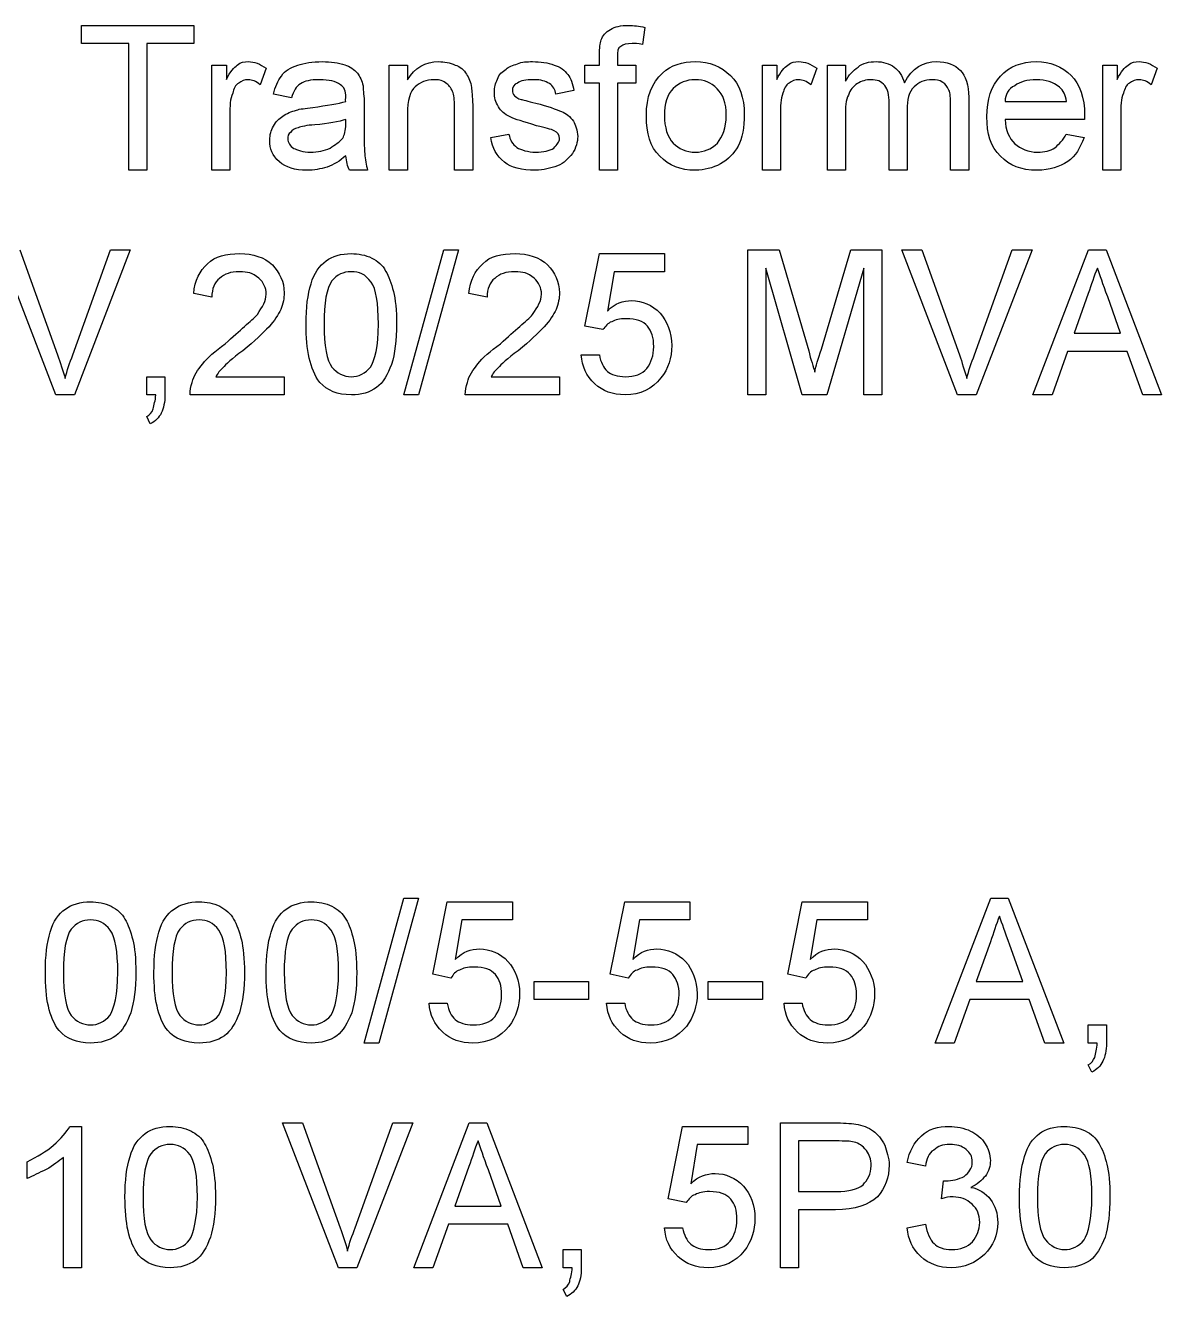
# Model space of a CAD drawing. Header units: millimetres. Extents: x 12 to 286, y 8 to 173.
# Drawn here: x 205.76 to 216.83, y 78.88 to 91.26 of the extents above; entities that cross this region are included whole.
import ezdxf

# ---------------------------------------------------------------- set-up
doc = ezdxf.new("R2010")
doc.units = ezdxf.units.MM
doc.layers.get('0').update_dxf_attribs({"linetype": 'CONTINUOUS'})

msp = doc.modelspace()

# ---------------------------------------------------------------- linework, layer by layer
at = {"color": 0}
for p, q in [((206.305, 91.0869), (206.305, 91.2633)), ((206.305, 91.2633), (207.397, 91.2633)), ((207.397, 91.2633), (207.397, 91.0869)), ((211.793, 91.2442), (211.769, 91.0788)), ((206.764, 91.0869), (206.305, 91.0869)), ((206.764, 89.8521), (206.764, 91.0869)), ((207.397, 91.0869), (206.94, 91.0869)), ((206.94, 91.0869), (206.94, 89.8521)), ((211.35, 90.8763), (211.35, 90.9782)), ((211.526, 90.9546), (211.526, 90.8763)), ((207.574, 89.8521), (207.574, 90.8763)), ((207.574, 90.8763), (207.716, 90.8763)), ((207.716, 90.8763), (207.716, 90.7355)), ((208.103, 90.8459), (208.046, 90.6847)), ((209.303, 89.8521), (209.303, 90.8763)), ((209.303, 90.8763), (209.48, 90.8763)), ((209.48, 90.8763), (209.48, 90.7327)), ((211.208, 90.6999), (211.208, 90.8763)), ((211.208, 90.8763), (211.35, 90.8763)), ((211.526, 90.8763), (211.703, 90.8763)), ((211.703, 90.8763), (211.703, 90.6999)), ((212.937, 89.8521), (212.937, 90.8763)), ((212.937, 90.8763), (213.078, 90.8763)), ((213.078, 90.8763), (213.078, 90.7355)), ((213.467, 90.8459), (213.409, 90.6847)), ((213.571, 89.8521), (213.571, 90.8763)), ((213.571, 90.8763), (213.747, 90.8763)), ((213.747, 90.8763), (213.747, 90.7189)), ((216.253, 89.8521), (216.253, 90.8763)), ((216.253, 90.8763), (216.393, 90.8763)), ((216.393, 90.8763), (216.393, 90.7355)), ((216.782, 90.8459), (216.726, 90.6847)), ((211.35, 90.6999), (211.208, 90.6999)), ((211.35, 89.8521), (211.35, 90.6999)), ((211.703, 90.6999), (211.526, 90.6999)), ((211.526, 90.6999), (211.526, 89.8521)), ((208.351, 90.5577), (208.175, 90.5937)), ((209.057, 90.5245), (209.057, 90.3139)), ((211.102, 90.6279), (210.925, 90.5937)), ((214.948, 90.5633), (214.948, 89.8521)), ((215.301, 90.5235), (215.9, 90.5235)), ((207.75, 90.3979), (207.75, 89.8521)), ((209.48, 90.4021), (209.48, 89.8521)), ((209.939, 89.8521), (209.939, 90.4656)), ((210.115, 90.4889), (210.115, 89.8521)), ((213.114, 90.3979), (213.114, 89.8521)), ((214.172, 89.8521), (214.172, 90.5069)), ((214.348, 90.4378), (214.348, 89.8521)), ((214.771, 89.8521), (214.771, 90.4861)), ((216.429, 90.3979), (216.429, 89.8521)), ((208.879, 90.2988), (208.88, 90.3471)), ((211.807, 90.3813), (211.807, 90.3813)), ((213.747, 90.3746), (213.747, 89.8521)), ((216.075, 90.3471), (215.301, 90.3471)), ((210.292, 90.1707), (210.468, 90.2049)), ((215.897, 90.2049), (216.071, 90.1707)), ((215.897, 90.2049), (215.897, 90.2049)), ((208.88, 89.9943), (208.88, 89.9943)), ((206.94, 89.8521), (206.764, 89.8521)), ((207.75, 89.8521), (207.574, 89.8521)), ((209.091, 89.8521), (208.915, 89.8521)), ((209.48, 89.8521), (209.303, 89.8521)), ((210.115, 89.8521), (209.939, 89.8521)), ((211.526, 89.8521), (211.35, 89.8521)), ((213.114, 89.8521), (212.937, 89.8521)), ((213.747, 89.8521), (213.571, 89.8521)), ((214.348, 89.8521), (214.172, 89.8521)), ((214.948, 89.8521), (214.771, 89.8521)), ((216.429, 89.8521), (216.253, 89.8521)), ((206.055, 87.6653), (205.512, 89.0764)), ((205.705, 89.0764), (206.072, 88.054)), ((206.219, 88.054), (206.587, 89.0764)), ((206.78, 89.0764), (206.237, 87.6653)), ((206.587, 89.0764), (206.78, 89.0764)), ((209.444, 87.6653), (209.833, 89.0764)), ((209.977, 89.0764), (209.588, 87.6653)), ((209.833, 89.0764), (209.977, 89.0764)), ((211.208, 88.3348), (211.35, 89.0404)), ((211.35, 89.0404), (211.983, 89.0404)), ((211.983, 89.0404), (211.983, 88.864)), ((212.795, 87.6653), (212.795, 89.0764)), ((212.795, 89.0764), (213.101, 89.0764)), ((213.101, 89.0764), (213.389, 88.0939)), ((213.512, 88.1105), (213.8, 89.0764)), ((213.8, 89.0764), (214.1, 89.0764)), ((214.1, 89.0764), (214.1, 87.6653)), ((214.839, 87.6653), (214.296, 89.0764)), ((214.296, 89.0764), (214.489, 89.0764)), ((214.489, 89.0764), (214.857, 88.054)), ((215.003, 88.054), (215.371, 89.0764)), ((215.564, 89.0764), (215.021, 87.6653)), ((215.371, 89.0764), (215.564, 89.0764)), ((215.573, 87.6653), (216.115, 89.0764)), ((216.115, 89.0764), (216.285, 89.0764)), ((216.285, 89.0764), (216.826, 87.6653)), ((213.326, 87.6653), (212.972, 88.9)), ((212.972, 88.9), (212.972, 87.6653)), ((213.924, 88.9), (213.566, 87.6653)), ((213.924, 87.6653), (213.924, 88.9)), ((211.493, 88.864), (211.427, 88.4813)), ((211.983, 88.864), (211.493, 88.864)), ((207.574, 88.6174), (207.397, 88.6534)), ((210.256, 88.6174), (210.079, 88.6534)), ((216.111, 88.6506), (215.973, 88.2646)), ((216.426, 88.2646), (216.301, 88.6188)), ((208.492, 88.3528), (208.492, 88.3528)), ((211.384, 88.3006), (211.208, 88.3348)), ((215.973, 88.2646), (216.426, 88.2646)), ((211.173, 88.054), (211.35, 88.054)), ((215.911, 88.0883), (215.76, 87.6653)), ((216.49, 88.0883), (215.911, 88.0883)), ((216.642, 87.6653), (216.49, 88.0883)), ((206.94, 87.6653), (206.94, 87.8417)), ((206.94, 87.8417), (207.117, 87.8417)), ((207.117, 87.8417), (207.117, 87.6653)), ((207.613, 87.8417), (208.279, 87.8417)), ((208.279, 87.8417), (208.279, 87.6653)), ((210.294, 87.8417), (210.961, 87.8417)), ((210.961, 87.8417), (210.961, 87.6653)), ((206.237, 87.6653), (206.055, 87.6653)), ((207.027, 87.6653), (206.94, 87.6653)), ((208.279, 87.6653), (207.363, 87.6653)), ((209.588, 87.6653), (209.444, 87.6653)), ((210.961, 87.6653), (210.043, 87.6653)), ((212.972, 87.6653), (212.795, 87.6653)), ((213.566, 87.6653), (213.326, 87.6653)), ((214.1, 87.6653), (213.924, 87.6653)), ((215.021, 87.6653), (214.839, 87.6653)), ((215.76, 87.6653), (215.573, 87.6653)), ((216.826, 87.6653), (216.642, 87.6653)), ((206.974, 87.3827), (206.94, 87.4529)), ((209.057, 81.3513), (209.444, 82.7624)), ((209.588, 82.7624), (209.2, 81.3513)), ((209.444, 82.7624), (209.588, 82.7624)), ((209.726, 82.0208), (209.867, 82.7264)), ((209.867, 82.7264), (210.502, 82.7264)), ((210.502, 82.7264), (210.502, 82.55)), ((211.454, 82.0208), (211.596, 82.7264)), ((211.596, 82.7264), (212.232, 82.7264)), ((212.232, 82.7264), (212.232, 82.55)), ((213.184, 82.0208), (213.324, 82.7264)), ((213.324, 82.7264), (213.96, 82.7264)), ((213.96, 82.7264), (213.96, 82.55)), ((214.621, 81.3513), (215.163, 82.7624)), ((215.163, 82.7624), (215.332, 82.7624)), ((215.332, 82.7624), (215.874, 81.3513)), ((210.01, 82.55), (209.945, 82.1655)), ((210.502, 82.55), (210.01, 82.55)), ((211.74, 82.55), (211.674, 82.1655)), ((212.232, 82.55), (211.74, 82.55)), ((213.468, 82.55), (213.403, 82.1655)), ((213.96, 82.55), (213.468, 82.55)), ((215.158, 82.3366), (215.021, 81.9506)), ((215.474, 81.9506), (215.349, 82.3034)), ((205.952, 82.0374), (205.952, 82.0374)), ((207.01, 82.0374), (207.01, 82.0374)), ((208.103, 82.0374), (208.103, 82.0374)), ((209.903, 81.9848), (209.726, 82.0208)), ((211.631, 81.9848), (211.454, 82.0208)), ((213.36, 81.9848), (213.184, 82.0208)), ((210.715, 81.7742), (210.715, 81.9506)), ((210.715, 81.9506), (211.244, 81.9506)), ((211.244, 81.9506), (211.244, 81.7742)), ((212.408, 81.7742), (212.408, 81.9506)), ((212.408, 81.9506), (212.937, 81.9506)), ((212.937, 81.9506), (212.937, 81.7742)), ((215.021, 81.9506), (215.474, 81.9506)), ((209.69, 81.7383), (209.867, 81.7383)), ((211.244, 81.7742), (210.715, 81.7742)), ((211.42, 81.7383), (211.596, 81.7383)), ((212.937, 81.7742), (212.408, 81.7742)), ((213.148, 81.7383), (213.324, 81.7383)), ((214.957, 81.7742), (214.806, 81.3513)), ((215.536, 81.7742), (214.957, 81.7742)), ((215.688, 81.3513), (215.536, 81.7742)), ((216.112, 81.3513), (216.112, 81.5277)), ((216.112, 81.5277), (216.289, 81.5277)), ((216.289, 81.5277), (216.289, 81.3513)), ((209.2, 81.3513), (209.057, 81.3513)), ((214.806, 81.3513), (214.621, 81.3513)), ((215.874, 81.3513), (215.688, 81.3513)), ((216.199, 81.3513), (216.112, 81.3513)), ((216.147, 81.0687), (216.112, 81.1389)), ((206.19, 80.5395), (206.305, 80.5395)), ((206.305, 80.5395), (206.305, 79.1626)), ((208.807, 79.1626), (208.263, 80.5737)), ((208.263, 80.5737), (208.456, 80.5737)), ((208.456, 80.5737), (208.824, 79.5528)), ((208.971, 79.5528), (209.338, 80.5737)), ((209.531, 80.5737), (208.988, 79.1626)), ((209.338, 80.5737), (209.531, 80.5737)), ((209.542, 79.1626), (210.082, 80.5737)), ((210.082, 80.5737), (210.253, 80.5737)), ((210.253, 80.5737), (210.793, 79.1626)), ((212.019, 79.834), (212.16, 80.5395)), ((212.16, 80.5395), (212.795, 80.5395)), ((212.795, 80.5395), (212.795, 80.3631)), ((213.114, 79.1626), (213.114, 80.5737)), ((213.114, 80.5737), (213.636, 80.5737)), ((212.303, 80.3631), (212.239, 79.9786)), ((212.795, 80.3631), (212.303, 80.3631)), ((213.654, 80.3973), (213.29, 80.3973)), ((213.29, 80.3973), (213.29, 79.9042)), ((206.128, 79.1626), (206.128, 80.2351)), ((205.776, 80.0322), (205.776, 80.1949)), ((210.078, 80.1494), (209.94, 79.7638)), ((210.393, 79.7638), (210.268, 80.1165)), ((214.525, 80.1508), (214.348, 80.1867)), ((214.682, 79.834), (214.7, 80.0104)), ((213.29, 79.9042), (213.658, 79.9042)), ((206.728, 79.8505), (206.728, 79.8505)), ((209.94, 79.7638), (210.393, 79.7638)), ((212.196, 79.798), (212.019, 79.834)), ((215.441, 79.8505), (215.441, 79.8505)), ((213.648, 79.7278), (213.29, 79.7278)), ((213.29, 79.7278), (213.29, 79.1626)), ((209.878, 79.5874), (209.726, 79.1626)), ((210.457, 79.5874), (209.878, 79.5874)), ((210.608, 79.1626), (210.457, 79.5874)), ((211.983, 79.5514), (212.16, 79.5514)), ((214.348, 79.5514), (214.525, 79.5874)), ((210.997, 79.1626), (210.997, 79.339)), ((210.997, 79.339), (211.173, 79.339)), ((211.173, 79.339), (211.173, 79.1626)), ((206.305, 79.1626), (206.128, 79.1626)), ((208.988, 79.1626), (208.807, 79.1626)), ((209.726, 79.1626), (209.542, 79.1626)), ((210.793, 79.1626), (210.608, 79.1626)), ((211.084, 79.1626), (210.997, 79.1626)), ((213.29, 79.1626), (213.114, 79.1626)), ((211.031, 78.8818), (210.997, 78.952))]:
    msp.add_line(p, q, dxfattribs=at)
for points in [[(211.457, 91.2248), (211.5, 91.2509), (211.559, 91.2633), (211.634, 91.2633)], [(211.634, 91.2633), (211.682, 91.2633), (211.735, 91.258), (211.793, 91.2442)], [(211.368, 91.1214), (211.379, 91.1641), (211.414, 91.1973), (211.457, 91.2248)], [(211.35, 90.9782), (211.35, 91.0428), (211.355, 91.0897), (211.368, 91.1214)], [(211.558, 91.0594), (211.526, 91.0498), (211.526, 91.0057), (211.526, 90.9546)], [(211.668, 91.0869), (211.616, 91.0869), (211.578, 91.0773), (211.558, 91.0594)], [(211.769, 91.0788), (211.722, 91.0869), (211.698, 91.0869), (211.668, 91.0869)], [(207.822, 90.8763), (207.855, 90.9105), (207.891, 90.9105), (207.931, 90.9105)], [(207.931, 90.9105), (207.986, 90.9105), (208.045, 90.8886), (208.103, 90.8459)], [(208.411, 90.8748), (208.471, 90.8981), (208.558, 90.9105), (208.649, 90.9105)], [(208.649, 90.9105), (208.733, 90.9105), (208.811, 90.901), (208.868, 90.8787)], [(209.48, 90.7327), (209.55, 90.8512), (209.652, 90.9105), (209.786, 90.9105)], [(209.786, 90.9105), (209.835, 90.9105), (209.897, 90.8995), (209.945, 90.8773)], [(210.441, 90.8375), (210.465, 90.8597), (210.505, 90.8748), (210.552, 90.89)], [(210.552, 90.89), (210.593, 90.9105), (210.647, 90.9105), (210.699, 90.9105)], [(210.699, 90.9105), (210.772, 90.9105), (210.85, 90.8995), (210.909, 90.8763)], [(211.964, 90.799), (212.047, 90.8763), (212.159, 90.9105), (212.285, 90.9105)], [(212.285, 90.9105), (212.418, 90.9105), (212.539, 90.865), (212.627, 90.7743)], [(213.185, 90.8763), (213.217, 90.9105), (213.253, 90.9105), (213.293, 90.9105)], [(213.293, 90.9105), (213.349, 90.9105), (213.407, 90.8886), (213.467, 90.8459)], [(213.87, 90.8583), (213.916, 90.8981), (213.979, 90.9105), (214.044, 90.9105)], [(214.044, 90.9105), (214.111, 90.9105), (214.176, 90.8925), (214.221, 90.8569)], [(214.321, 90.7052), (214.398, 90.8512), (214.505, 90.9105), (214.634, 90.9105)], [(214.634, 90.9105), (214.733, 90.9105), (214.813, 90.8816), (214.866, 90.8251)], [(215.258, 90.7701), (215.338, 90.8636), (215.463, 90.9105), (215.607, 90.9105)], [(215.607, 90.9105), (215.736, 90.9105), (215.857, 90.865), (215.946, 90.7743)], [(216.501, 90.8763), (216.534, 90.9105), (216.57, 90.9105), (216.608, 90.9105)], [(216.608, 90.9105), (216.665, 90.9105), (216.724, 90.8886), (216.782, 90.8459)], [(207.716, 90.7355), (207.754, 90.8184), (207.79, 90.854), (207.822, 90.8763)], [(208.175, 90.5937), (208.19, 90.6667), (208.216, 90.726), (208.252, 90.7701)], [(208.252, 90.7701), (208.286, 90.8279), (208.341, 90.8498), (208.411, 90.8748)], [(208.868, 90.8787), (208.916, 90.8678), (208.966, 90.8308), (208.992, 90.799)], [(208.992, 90.799), (209.015, 90.7687), (209.037, 90.7246), (209.047, 90.6748)], [(209.945, 90.8773), (209.992, 90.8664), (210.031, 90.8251), (210.054, 90.7891)], [(210.054, 90.7891), (210.075, 90.7577), (210.096, 90.7094), (210.105, 90.6597)], [(210.358, 90.7397), (210.367, 90.7891), (210.406, 90.8128), (210.441, 90.8375)], [(210.909, 90.8763), (210.964, 90.865), (211.013, 90.8223), (211.042, 90.7838)], [(211.042, 90.7838), (211.069, 90.7521), (211.092, 90.6942), (211.102, 90.6279)], [(211.807, 90.3813), (211.807, 90.5686), (211.86, 90.708), (211.964, 90.799)], [(212.627, 90.7743), (212.713, 90.6928), (212.761, 90.5563), (212.761, 90.3965)], [(213.078, 90.7355), (213.116, 90.8184), (213.152, 90.854), (213.185, 90.8763)], [(213.747, 90.7189), (213.778, 90.781), (213.819, 90.8223), (213.87, 90.8583)], [(214.221, 90.8569), (214.263, 90.8279), (214.302, 90.7701), (214.321, 90.7052)], [(214.866, 90.8251), (214.912, 90.7743), (214.948, 90.6819), (214.948, 90.5633)], [(215.124, 90.3732), (215.124, 90.5454), (215.168, 90.6748), (215.258, 90.7701)], [(215.946, 90.7743), (216.029, 90.6942), (216.076, 90.5563), (216.076, 90.3912)], [(216.393, 90.7355), (216.432, 90.8184), (216.468, 90.854), (216.501, 90.8763)], [(207.836, 90.6999), (207.803, 90.6886), (207.788, 90.6445), (207.777, 90.6032)], [(207.929, 90.7341), (207.894, 90.7341), (207.863, 90.7232), (207.836, 90.6999)], [(208.046, 90.6847), (208.002, 90.7217), (207.968, 90.7341), (207.929, 90.7341)], [(208.439, 90.6956), (208.394, 90.6709), (208.369, 90.624), (208.351, 90.5577)], [(208.625, 90.7341), (208.532, 90.7341), (208.479, 90.7217), (208.439, 90.6956)], [(208.829, 90.6861), (208.777, 90.7217), (208.716, 90.7341), (208.625, 90.7341)], [(208.88, 90.5605), (208.88, 90.6307), (208.862, 90.6611), (208.829, 90.6861)], [(209.047, 90.6748), (209.044, 90.653), (209.057, 90.5951), (209.057, 90.5245)], [(209.556, 90.6653), (209.503, 90.6307), (209.48, 90.5316), (209.48, 90.4021)], [(209.736, 90.7341), (209.663, 90.7341), (209.606, 90.7108), (209.556, 90.6653)], [(209.851, 90.7038), (209.812, 90.7341), (209.78, 90.7341), (209.736, 90.7341)], [(209.919, 90.6212), (209.901, 90.6582), (209.883, 90.6833), (209.851, 90.7038)], [(210.105, 90.6597), (210.102, 90.6279), (210.115, 90.5701), (210.115, 90.4889)], [(210.326, 90.6103), (210.326, 90.6625), (210.337, 90.6999), (210.358, 90.7397)], [(210.552, 90.7023), (210.514, 90.6914), (210.502, 90.6568), (210.502, 90.6279)], [(210.713, 90.7341), (210.626, 90.7341), (210.584, 90.7246), (210.552, 90.7023)], [(210.862, 90.697), (210.825, 90.7217), (210.778, 90.7341), (210.713, 90.7341)], [(210.925, 90.5937), (210.918, 90.6378), (210.898, 90.672), (210.862, 90.697)], [(212.069, 90.6473), (212.007, 90.5937), (211.983, 90.4998), (211.983, 90.3827)], [(212.285, 90.7341), (212.192, 90.7341), (212.127, 90.7052), (212.069, 90.6473)], [(212.497, 90.6459), (212.434, 90.7108), (212.369, 90.7341), (212.285, 90.7341)], [(212.585, 90.387), (212.585, 90.5108), (212.556, 90.5866), (212.497, 90.6459)], [(213.198, 90.6999), (213.165, 90.6886), (213.149, 90.6445), (213.138, 90.6032)], [(213.291, 90.7341), (213.256, 90.7341), (213.225, 90.7232), (213.198, 90.6999)], [(213.409, 90.6847), (213.365, 90.7217), (213.33, 90.7341), (213.291, 90.7341)], [(213.863, 90.697), (213.819, 90.672), (213.793, 90.6336), (213.775, 90.5852)], [(213.996, 90.7341), (213.947, 90.7341), (213.903, 90.7217), (213.863, 90.697)], [(214.13, 90.6776), (214.093, 90.7217), (214.057, 90.7341), (213.996, 90.7341)], [(214.172, 90.5069), (214.172, 90.588), (214.158, 90.6406), (214.13, 90.6776)], [(214.417, 90.6639), (214.359, 90.617), (214.348, 90.5411), (214.348, 90.4378)], [(214.594, 90.7341), (214.511, 90.7341), (214.464, 90.7108), (214.417, 90.6639)], [(214.694, 90.7066), (214.656, 90.7341), (214.632, 90.7341), (214.594, 90.7341)], [(214.755, 90.6336), (214.737, 90.6734), (214.723, 90.6886), (214.694, 90.7066)], [(214.771, 90.4861), (214.771, 90.5549), (214.766, 90.6046), (214.755, 90.6336)], [(215.396, 90.6762), (215.33, 90.6459), (215.306, 90.5866), (215.301, 90.5235)], [(215.607, 90.7341), (215.514, 90.7341), (215.452, 90.715), (215.396, 90.6762)], [(215.831, 90.6625), (215.772, 90.7108), (215.698, 90.7341), (215.607, 90.7341)], [(215.9, 90.5235), (215.892, 90.5852), (215.868, 90.6307), (215.831, 90.6625)], [(216.513, 90.6999), (216.481, 90.6886), (216.466, 90.6445), (216.455, 90.6032)], [(216.608, 90.7341), (216.572, 90.7341), (216.541, 90.7232), (216.513, 90.6999)], [(216.726, 90.6847), (216.681, 90.7217), (216.647, 90.7341), (216.608, 90.7341)], [(207.777, 90.6032), (207.75, 90.5496), (207.75, 90.4709), (207.75, 90.3979)], [(208.558, 90.4628), (208.693, 90.4875), (208.81, 90.4998), (208.879, 90.5235)], [(208.879, 90.5235), (208.868, 90.5425), (208.88, 90.5549), (208.88, 90.5605)], [(209.939, 90.4656), (209.939, 90.5425), (209.932, 90.5866), (209.919, 90.6212)], [(210.366, 90.4709), (210.338, 90.5192), (210.326, 90.5591), (210.326, 90.6103)], [(210.502, 90.6279), (210.502, 90.6103), (210.509, 90.5937), (210.523, 90.5785)], [(210.523, 90.5785), (210.53, 90.5686), (210.557, 90.551), (210.586, 90.5411)], [(210.586, 90.5411), (210.599, 90.5411), (210.651, 90.5245), (210.731, 90.5055)], [(213.138, 90.6032), (213.114, 90.5496), (213.114, 90.4709), (213.114, 90.3979)], [(213.775, 90.5852), (213.747, 90.5397), (213.747, 90.4667), (213.747, 90.3746)], [(216.455, 90.6032), (216.429, 90.5496), (216.429, 90.4709), (216.429, 90.3979)], [(208.267, 90.3799), (208.299, 90.4064), (208.35, 90.424), (208.398, 90.4378)], [(208.398, 90.4378), (208.428, 90.4515), (208.486, 90.4543), (208.558, 90.4628)], [(210.48, 90.3718), (210.425, 90.3993), (210.392, 90.4282), (210.366, 90.4709)], [(210.731, 90.5055), (210.843, 90.478), (210.931, 90.4448), (210.981, 90.424)], [(210.981, 90.424), (211.023, 90.4117), (211.067, 90.3718), (211.096, 90.3319)], [(212.499, 90.1167), (212.549, 90.1816), (212.585, 90.2656), (212.585, 90.387)], [(212.761, 90.3965), (212.761, 90.2727), (212.74, 90.1622), (212.702, 90.0878)], [(216.076, 90.3912), (216.076, 90.3898), (216.076, 90.3661), (216.075, 90.3471)], [(208.139, 90.1442), (208.139, 90.2021), (208.15, 90.2395), (208.175, 90.2808)], [(208.175, 90.2808), (208.198, 90.3319), (208.229, 90.3552), (208.267, 90.3799)], [(208.414, 90.267), (208.373, 90.26), (208.358, 90.2423), (208.341, 90.2215)], [(208.577, 90.2945), (208.496, 90.2917), (208.446, 90.2765), (208.414, 90.267)], [(208.88, 90.3471), (208.813, 90.3263), (208.711, 90.3083), (208.577, 90.2945)], [(208.849, 90.1651), (208.867, 90.1968), (208.879, 90.2395), (208.879, 90.2988)], [(209.057, 90.3139), (209.057, 90.1788), (209.058, 90.0673), (209.064, 90.012)], [(210.736, 90.2864), (210.608, 90.3277), (210.53, 90.3482), (210.48, 90.3718)], [(210.909, 90.2381), (210.879, 90.2518), (210.826, 90.267), (210.736, 90.2864)], [(211.096, 90.3319), (211.114, 90.2959), (211.138, 90.2409), (211.138, 90.1816)], [(211.939, 89.9887), (211.843, 90.0811), (211.807, 90.2106), (211.807, 90.3813)], [(211.983, 90.3827), (211.983, 90.2751), (212.012, 90.176), (212.069, 90.1167)], [(215.257, 89.9901), (215.158, 90.0825), (215.124, 90.2077), (215.124, 90.3732)], [(215.301, 90.3471), (215.307, 90.2437), (215.339, 90.1651), (215.398, 90.11)], [(208.233, 89.9351), (208.162, 89.9968), (208.139, 90.0589), (208.139, 90.1442)], [(208.341, 90.2215), (208.315, 90.2092), (208.315, 90.1816), (208.315, 90.1569)], [(208.315, 90.1569), (208.315, 90.1252), (208.335, 90.0892), (208.372, 90.0659)], [(208.726, 90.0673), (208.774, 90.1044), (208.823, 90.1266), (208.849, 90.1651)], [(210.424, 89.9322), (210.345, 89.9943), (210.309, 90.0659), (210.292, 90.1707)], [(210.468, 90.2049), (210.477, 90.1485), (210.504, 90.1044), (210.546, 90.074)], [(210.905, 90.0688), (210.938, 90.1058), (210.961, 90.1266), (210.961, 90.1622)], [(210.961, 90.1622), (210.961, 90.1968), (210.943, 90.2201), (210.909, 90.2381)], [(211.138, 90.1816), (211.138, 90.1305), (211.121, 90.0673), (211.086, 90.0148)], [(215.787, 90.0712), (215.824, 90.1086), (215.871, 90.1442), (215.897, 90.2049)], [(216.071, 90.1707), (216.032, 90.0688), (215.99, 89.9915), (215.912, 89.9365)], [(208.372, 90.0659), (208.402, 90.0522), (208.464, 90.0285), (208.536, 90.0285)], [(208.536, 90.0285), (208.605, 90.0285), (208.671, 90.0409), (208.726, 90.0673)], [(210.546, 90.074), (210.586, 90.0522), (210.651, 90.0285), (210.73, 90.0285)], [(210.73, 90.0285), (210.803, 90.0285), (210.866, 90.0423), (210.905, 90.0688)], [(211.086, 90.0148), (211.046, 89.9679), (211.005, 89.9223), (210.942, 89.8948)], [(212.069, 90.1167), (212.121, 90.0645), (212.199, 90.0285), (212.285, 90.0285)], [(212.285, 90.0285), (212.364, 90.0285), (212.441, 90.0575), (212.499, 90.1167)], [(212.702, 90.0878), (212.658, 90.0176), (212.605, 89.9555), (212.529, 89.9142)], [(215.398, 90.11), (215.448, 90.0645), (215.531, 90.0285), (215.619, 90.0285)], [(215.619, 90.0285), (215.685, 90.0285), (215.742, 90.0423), (215.787, 90.0712)], [(208.501, 89.8521), (208.382, 89.8521), (208.294, 89.8797), (208.233, 89.9351)], [(208.88, 89.9943), (208.821, 89.9418), (208.76, 89.9061), (208.698, 89.8839)], [(208.915, 89.8521), (208.897, 89.8924), (208.884, 89.9389), (208.88, 89.9943)], [(209.064, 90.012), (209.066, 89.9626), (209.077, 89.9033), (209.091, 89.8521)], [(210.727, 89.8521), (210.59, 89.8521), (210.493, 89.8783), (210.424, 89.9322)], [(210.942, 89.8948), (210.873, 89.8758), (210.807, 89.8521), (210.727, 89.8521)], [(212.285, 89.8521), (212.137, 89.8521), (212.028, 89.8977), (211.939, 89.9887)], [(212.529, 89.9142), (212.449, 89.8758), (212.374, 89.8521), (212.285, 89.8521)], [(215.616, 89.8521), (215.453, 89.8521), (215.345, 89.8977), (215.257, 89.9901)], [(215.912, 89.9365), (215.831, 89.8881), (215.736, 89.8521), (215.616, 89.8521)], [(208.698, 89.8839), (208.627, 89.8645), (208.572, 89.8521), (208.501, 89.8521)], [(207.532, 88.9413), (207.602, 89.0171), (207.716, 89.0404), (207.848, 89.0404)], [(207.848, 89.0404), (207.972, 89.0404), (208.087, 89.0048), (208.164, 88.9317)], [(208.687, 88.9702), (208.747, 89.0171), (208.835, 89.0404), (208.933, 89.0404)], [(208.933, 89.0404), (208.999, 89.0404), (209.072, 89.0266), (209.132, 88.9977)], [(210.214, 88.9413), (210.283, 89.0171), (210.397, 89.0404), (210.528, 89.0404)], [(210.528, 89.0404), (210.654, 89.0404), (210.767, 89.0048), (210.845, 88.9317)], [(207.397, 88.6534), (207.41, 88.7786), (207.456, 88.8753), (207.532, 88.9413)], [(208.164, 88.9317), (208.233, 88.8587), (208.279, 88.7663), (208.279, 88.6576)], [(208.541, 88.7458), (208.569, 88.8531), (208.623, 88.9233), (208.687, 88.9702)], [(209.132, 88.9977), (209.19, 88.9716), (209.238, 88.9261), (209.267, 88.8711)], [(210.079, 88.6534), (210.092, 88.7786), (210.136, 88.8753), (210.214, 88.9413)], [(210.845, 88.9317), (210.914, 88.8587), (210.961, 88.7663), (210.961, 88.6576)], [(216.201, 88.9), (216.166, 88.8213), (216.143, 88.7388), (216.111, 88.6506)], [(216.301, 88.6188), (216.254, 88.7469), (216.225, 88.8298), (216.201, 88.9)], [(207.648, 88.7995), (207.599, 88.7649), (207.575, 88.6947), (207.574, 88.6174)], [(207.844, 88.864), (207.756, 88.864), (207.698, 88.8436), (207.648, 88.7995)], [(208.031, 88.8009), (207.972, 88.8531), (207.921, 88.864), (207.844, 88.864)], [(208.103, 88.6449), (208.103, 88.7099), (208.08, 88.7582), (208.031, 88.8009)], [(208.744, 88.7758), (208.691, 88.7056), (208.668, 88.5582), (208.668, 88.3528)], [(208.931, 88.864), (208.852, 88.864), (208.793, 88.8351), (208.744, 88.7758)], [(209.126, 88.7635), (209.066, 88.8407), (209.013, 88.864), (208.931, 88.864)], [(209.267, 88.8711), (209.298, 88.8256), (209.322, 88.7497), (209.343, 88.6714)], [(210.33, 88.7995), (210.28, 88.7649), (210.257, 88.6947), (210.256, 88.6174)], [(210.526, 88.864), (210.436, 88.864), (210.378, 88.8436), (210.33, 88.7995)], [(210.713, 88.8009), (210.654, 88.8531), (210.603, 88.864), (210.526, 88.864)], [(210.785, 88.6449), (210.785, 88.7099), (210.761, 88.7582), (210.713, 88.8009)], [(208.279, 88.6576), (208.279, 88.6135), (208.268, 88.5486), (208.245, 88.495)], [(208.492, 88.3528), (208.492, 88.5183), (208.508, 88.6435), (208.541, 88.7458)], [(209.197, 88.3528), (209.197, 88.5652), (209.174, 88.6961), (209.126, 88.7635)], [(209.343, 88.6714), (209.361, 88.5984), (209.374, 88.4865), (209.374, 88.3528)], [(210.961, 88.6576), (210.961, 88.6135), (210.95, 88.5486), (210.927, 88.495)], [(208.018, 88.4481), (208.069, 88.5239), (208.103, 88.5804), (208.103, 88.6449)], [(210.699, 88.4481), (210.749, 88.5239), (210.785, 88.5804), (210.785, 88.6449)], [(211.427, 88.4813), (211.5, 88.5582), (211.581, 88.5832), (211.664, 88.5832)], [(211.664, 88.5832), (211.763, 88.5832), (211.866, 88.5416), (211.942, 88.4604)], [(207.705, 88.1613), (207.848, 88.2978), (207.961, 88.3832), (208.018, 88.4481)], [(208.245, 88.495), (208.221, 88.4481), (208.184, 88.386), (208.131, 88.3267)], [(210.385, 88.1613), (210.53, 88.2978), (210.643, 88.3832), (210.699, 88.4481)], [(210.927, 88.495), (210.903, 88.4481), (210.866, 88.386), (210.812, 88.3267)], [(211.612, 88.4068), (211.545, 88.4068), (211.503, 88.3955), (211.469, 88.3765)], [(211.818, 88.3338), (211.774, 88.3818), (211.709, 88.4068), (211.612, 88.4068)], [(211.942, 88.4604), (212.007, 88.3846), (212.055, 88.2731), (212.055, 88.1447)], [(208.131, 88.3267), (208.069, 88.2703), (207.994, 88.1902), (207.877, 88.0925)], [(208.625, 87.7866), (208.528, 87.9175), (208.492, 88.0992), (208.492, 88.3528)], [(208.668, 88.3528), (208.668, 88.1422), (208.693, 87.9972), (208.744, 87.9355)], [(209.12, 87.9355), (209.161, 88.0015), (209.197, 88.1366), (209.197, 88.3528)], [(209.374, 88.3528), (209.374, 88.2015), (209.357, 88.0636), (209.324, 87.9616)], [(210.812, 88.3267), (210.75, 88.2703), (210.675, 88.1902), (210.559, 88.0925)], [(211.469, 88.3765), (211.431, 88.3666), (211.408, 88.331), (211.384, 88.3006)], [(211.879, 88.1338), (211.879, 88.2262), (211.858, 88.2855), (211.818, 88.3338)], [(207.486, 87.9658), (207.529, 88.029), (207.607, 88.0897), (207.705, 88.1613)], [(210.166, 87.9658), (210.209, 88.029), (210.287, 88.0897), (210.385, 88.1613)], [(206.072, 88.054), (206.097, 87.9835), (206.126, 87.8953), (206.146, 87.8237)], [(206.146, 87.8237), (206.162, 87.9066), (206.192, 87.9782), (206.219, 88.054)], [(207.877, 88.0925), (207.768, 88.0223), (207.71, 87.9574), (207.681, 87.9285)], [(210.559, 88.0925), (210.45, 88.0223), (210.391, 87.9574), (210.363, 87.9285)], [(211.304, 87.7715), (211.219, 87.854), (211.184, 87.9369), (211.173, 88.054)], [(211.35, 88.054), (211.362, 87.9835), (211.388, 87.9299), (211.427, 87.8939)], [(211.811, 87.9217), (211.854, 87.9835), (211.879, 88.0456), (211.879, 88.1338)], [(212.055, 88.1447), (212.055, 88.0276), (212.019, 87.9175), (211.949, 87.8293)], [(213.389, 88.0939), (213.407, 88.011), (213.436, 87.9327), (213.449, 87.8872)], [(213.449, 87.8872), (213.455, 87.9464), (213.483, 88.0124), (213.512, 88.1105)], [(214.857, 88.054), (214.88, 87.9835), (214.91, 87.8953), (214.93, 87.8237)], [(214.93, 87.8237), (214.945, 87.9066), (214.975, 87.9782), (215.003, 88.054)], [(207.381, 87.7852), (207.397, 87.8554), (207.438, 87.908), (207.486, 87.9658)], [(207.681, 87.9285), (207.654, 87.9066), (207.631, 87.8706), (207.613, 87.8417)], [(208.744, 87.9355), (208.793, 87.8777), (208.858, 87.8417), (208.933, 87.8417)], [(208.933, 87.8417), (209.001, 87.8417), (209.071, 87.8734), (209.12, 87.9355)], [(209.324, 87.9616), (209.285, 87.8649), (209.244, 87.7824), (209.178, 87.7355)], [(210.063, 87.7852), (210.078, 87.8554), (210.119, 87.908), (210.166, 87.9658)], [(210.363, 87.9285), (210.334, 87.9066), (210.312, 87.8706), (210.294, 87.8417)], [(211.601, 87.8417), (211.694, 87.8417), (211.766, 87.8678), (211.811, 87.9217)], [(207.363, 87.6653), (207.362, 87.7066), (207.367, 87.7464), (207.381, 87.7852)], [(208.933, 87.6653), (208.796, 87.6653), (208.7, 87.7051), (208.625, 87.7866)], [(210.043, 87.6653), (210.042, 87.7066), (210.049, 87.7464), (210.063, 87.7852)], [(211.427, 87.8939), (211.464, 87.8649), (211.525, 87.8417), (211.601, 87.8417)], [(211.949, 87.8293), (211.864, 87.7231), (211.748, 87.6653), (211.601, 87.6653)], [(207.003, 87.5273), (207.009, 87.57), (207.026, 87.6046), (207.027, 87.6653)], [(207.117, 87.6653), (207.117, 87.5923), (207.104, 87.533), (207.082, 87.4875)], [(209.178, 87.7355), (209.108, 87.6886), (209.032, 87.6653), (208.933, 87.6653)], [(211.601, 87.6653), (211.478, 87.6653), (211.38, 87.7013), (211.304, 87.7715)], [(206.94, 87.4529), (206.969, 87.4695), (206.99, 87.4945), (207.003, 87.5273)], [(207.082, 87.4875), (207.059, 87.4434), (207.024, 87.4078), (206.974, 87.3827)], [(206.147, 82.6562), (206.206, 82.7031), (206.294, 82.7264), (206.393, 82.7264)], [(206.393, 82.7264), (206.459, 82.7264), (206.532, 82.7126), (206.593, 82.6837)], [(207.206, 82.6562), (207.264, 82.7031), (207.352, 82.7264), (207.451, 82.7264)], [(207.451, 82.7264), (207.517, 82.7264), (207.59, 82.7126), (207.651, 82.6837)], [(208.299, 82.6562), (208.358, 82.7031), (208.446, 82.7264), (208.544, 82.7264)], [(208.544, 82.7264), (208.612, 82.7264), (208.683, 82.7126), (208.744, 82.6837)], [(206, 82.4315), (206.029, 82.5391), (206.083, 82.6093), (206.147, 82.6562)], [(206.593, 82.6837), (206.651, 82.6562), (206.699, 82.6121), (206.728, 82.5571)], [(207.059, 82.4315), (207.088, 82.5391), (207.141, 82.6093), (207.206, 82.6562)], [(207.651, 82.6837), (207.709, 82.6562), (207.757, 82.6121), (207.786, 82.5571)], [(208.153, 82.4315), (208.182, 82.5391), (208.234, 82.6093), (208.299, 82.6562)], [(208.744, 82.6837), (208.803, 82.6562), (208.85, 82.6121), (208.88, 82.5571)], [(215.247, 82.586), (215.214, 82.5073), (215.19, 82.4248), (215.158, 82.3366)], [(215.349, 82.3034), (215.302, 82.4315), (215.273, 82.514), (215.247, 82.586)], [(206.392, 82.55), (206.312, 82.55), (206.254, 82.5197), (206.203, 82.4604)], [(206.585, 82.4495), (206.527, 82.5267), (206.473, 82.55), (206.392, 82.55)], [(206.728, 82.5571), (206.758, 82.5115), (206.783, 82.4357), (206.804, 82.357)], [(207.45, 82.55), (207.37, 82.55), (207.312, 82.5197), (207.261, 82.4604)], [(207.643, 82.4495), (207.585, 82.5267), (207.531, 82.55), (207.45, 82.55)], [(207.786, 82.5571), (207.816, 82.5115), (207.841, 82.4357), (207.862, 82.357)], [(208.543, 82.55), (208.463, 82.55), (208.406, 82.5197), (208.355, 82.4604)], [(208.737, 82.4495), (208.678, 82.5267), (208.625, 82.55), (208.543, 82.55)], [(208.88, 82.5571), (208.909, 82.5115), (208.935, 82.4357), (208.955, 82.357)], [(205.952, 82.0374), (205.952, 82.2043), (205.969, 82.3281), (206, 82.4315)], [(206.203, 82.4604), (206.152, 82.3902), (206.128, 82.2441), (206.128, 82.0388)], [(206.658, 82.0388), (206.658, 82.2494), (206.633, 82.3807), (206.585, 82.4495)], [(206.804, 82.357), (206.822, 82.284), (206.834, 82.1711), (206.834, 82.0374)], [(207.01, 82.0374), (207.01, 82.2043), (207.027, 82.3281), (207.059, 82.4315)], [(207.261, 82.4604), (207.21, 82.3902), (207.187, 82.2441), (207.187, 82.0388)], [(207.716, 82.0388), (207.716, 82.2494), (207.691, 82.3807), (207.643, 82.4495)], [(207.862, 82.357), (207.88, 82.284), (207.892, 82.1711), (207.892, 82.0374)], [(208.103, 82.0374), (208.103, 82.2043), (208.119, 82.3281), (208.153, 82.4315)], [(208.355, 82.4604), (208.303, 82.3902), (208.279, 82.2441), (208.279, 82.0388)], [(208.808, 82.0388), (208.808, 82.2494), (208.785, 82.3807), (208.737, 82.4495)], [(208.955, 82.357), (208.974, 82.284), (208.985, 82.1711), (208.985, 82.0374)], [(209.945, 82.1655), (210.018, 82.2441), (210.1, 82.2674), (210.183, 82.2674)], [(210.183, 82.2674), (210.282, 82.2674), (210.385, 82.2276), (210.459, 82.145)], [(211.674, 82.1655), (211.747, 82.2441), (211.828, 82.2674), (211.91, 82.2674)], [(211.91, 82.2674), (212.01, 82.2674), (212.113, 82.2276), (212.189, 82.145)], [(213.403, 82.1655), (213.476, 82.2441), (213.557, 82.2674), (213.64, 82.2674)], [(213.64, 82.2674), (213.738, 82.2674), (213.843, 82.2276), (213.917, 82.145)], [(210.13, 82.091), (210.064, 82.091), (210.021, 82.0815), (209.988, 82.0621)], [(210.336, 82.018), (210.293, 82.0678), (210.228, 82.091), (210.13, 82.091)], [(210.459, 82.145), (210.526, 82.0692), (210.572, 81.9587), (210.572, 81.8307)], [(211.858, 82.091), (211.792, 82.091), (211.749, 82.0815), (211.716, 82.0621)], [(212.065, 82.018), (212.021, 82.0678), (211.956, 82.091), (211.858, 82.091)], [(212.189, 82.145), (212.255, 82.0692), (212.302, 81.9587), (212.302, 81.8307)], [(213.588, 82.091), (213.522, 82.091), (213.479, 82.0815), (213.446, 82.0621)], [(213.793, 82.018), (213.75, 82.0678), (213.684, 82.091), (213.588, 82.091)], [(213.917, 82.145), (213.983, 82.0692), (214.03, 81.9587), (214.03, 81.8307)], [(206.086, 81.4723), (205.986, 81.6031), (205.952, 81.7852), (205.952, 82.0374)], [(206.128, 82.0388), (206.128, 81.8279), (206.153, 81.6818), (206.204, 81.6197)], [(206.58, 81.6197), (206.622, 81.6875), (206.658, 81.8226), (206.658, 82.0388)], [(206.834, 82.0374), (206.834, 81.8857), (206.817, 81.7492), (206.784, 81.6462)], [(207.144, 81.4723), (207.045, 81.6031), (207.01, 81.7852), (207.01, 82.0374)], [(207.187, 82.0388), (207.187, 81.8279), (207.211, 81.6818), (207.263, 81.6197)], [(207.639, 81.6197), (207.68, 81.6875), (207.716, 81.8226), (207.716, 82.0388)], [(207.892, 82.0374), (207.892, 81.8857), (207.876, 81.7492), (207.843, 81.6462)], [(208.238, 81.4723), (208.139, 81.6031), (208.103, 81.7852), (208.103, 82.0374)], [(208.279, 82.0388), (208.279, 81.8279), (208.306, 81.6818), (208.357, 81.6197)], [(208.733, 81.6197), (208.774, 81.6875), (208.808, 81.8226), (208.808, 82.0388)], [(208.985, 82.0374), (208.985, 81.8857), (208.97, 81.7492), (208.937, 81.6462)], [(209.988, 82.0621), (209.95, 82.0526), (209.925, 82.0166), (209.903, 81.9848)], [(210.396, 81.8197), (210.396, 81.9118), (210.377, 81.9697), (210.336, 82.018)], [(211.716, 82.0621), (211.678, 82.0526), (211.654, 82.0166), (211.631, 81.9848)], [(212.126, 81.8197), (212.126, 81.9118), (212.105, 81.9697), (212.065, 82.018)], [(213.446, 82.0621), (213.406, 82.0526), (213.382, 82.0166), (213.36, 81.9848)], [(213.854, 81.8197), (213.854, 81.9118), (213.834, 81.9697), (213.793, 82.018)], [(209.823, 81.4571), (209.737, 81.54), (209.702, 81.6211), (209.69, 81.7383)], [(209.867, 81.7383), (209.88, 81.6681), (209.906, 81.6158), (209.945, 81.5799)], [(210.33, 81.6074), (210.373, 81.6695), (210.396, 81.7316), (210.396, 81.8197)], [(210.572, 81.8307), (210.572, 81.7136), (210.538, 81.6031), (210.468, 81.5139)], [(211.551, 81.4571), (211.466, 81.54), (211.431, 81.6211), (211.42, 81.7383)], [(211.596, 81.7383), (211.609, 81.6681), (211.635, 81.6158), (211.675, 81.5799)], [(212.058, 81.6074), (212.102, 81.6695), (212.126, 81.7316), (212.126, 81.8197)], [(212.302, 81.8307), (212.302, 81.7136), (212.266, 81.6031), (212.197, 81.5139)], [(213.279, 81.4571), (213.195, 81.54), (213.159, 81.6211), (213.148, 81.7383)], [(213.324, 81.7383), (213.337, 81.6681), (213.363, 81.6158), (213.403, 81.5799)], [(213.786, 81.6074), (213.83, 81.6695), (213.854, 81.7316), (213.854, 81.8197)], [(214.03, 81.8307), (214.03, 81.7136), (213.996, 81.6031), (213.925, 81.5139)], [(206.204, 81.6197), (206.254, 81.5619), (206.319, 81.5277), (206.393, 81.5277)], [(206.393, 81.5277), (206.462, 81.5277), (206.53, 81.558), (206.58, 81.6197)], [(206.784, 81.6462), (206.746, 81.5495), (206.703, 81.4684), (206.638, 81.4215)], [(207.263, 81.6197), (207.312, 81.5619), (207.377, 81.5277), (207.451, 81.5277)], [(207.451, 81.5277), (207.52, 81.5277), (207.588, 81.558), (207.639, 81.6197)], [(207.843, 81.6462), (207.804, 81.5495), (207.761, 81.4684), (207.696, 81.4215)], [(208.357, 81.6197), (208.405, 81.5619), (208.47, 81.5277), (208.544, 81.5277)], [(208.544, 81.5277), (208.613, 81.5277), (208.682, 81.558), (208.733, 81.6197)], [(208.937, 81.6462), (208.897, 81.5495), (208.855, 81.4684), (208.791, 81.4215)], [(210.119, 81.5277), (210.213, 81.5277), (210.284, 81.5538), (210.33, 81.6074)], [(211.849, 81.5277), (211.941, 81.5277), (212.012, 81.5538), (212.058, 81.6074)], [(213.577, 81.5277), (213.67, 81.5277), (213.742, 81.5538), (213.786, 81.6074)], [(206.393, 81.3513), (206.256, 81.3513), (206.16, 81.3911), (206.086, 81.4723)], [(207.451, 81.3513), (207.315, 81.3513), (207.218, 81.3911), (207.144, 81.4723)], [(208.544, 81.3513), (208.408, 81.3513), (208.311, 81.3911), (208.238, 81.4723)], [(209.945, 81.5799), (209.983, 81.5495), (210.043, 81.5277), (210.119, 81.5277)], [(210.468, 81.5139), (210.382, 81.4091), (210.266, 81.3513), (210.118, 81.3513)], [(211.675, 81.5799), (211.712, 81.5495), (211.771, 81.5277), (211.849, 81.5277)], [(212.197, 81.5139), (212.11, 81.4091), (211.995, 81.3513), (211.847, 81.3513)], [(213.403, 81.5799), (213.44, 81.5495), (213.501, 81.5277), (213.577, 81.5277)], [(213.925, 81.5139), (213.84, 81.4091), (213.723, 81.3513), (213.575, 81.3513)], [(206.638, 81.4215), (206.568, 81.3731), (206.491, 81.3513), (206.393, 81.3513)], [(207.696, 81.4215), (207.626, 81.3731), (207.549, 81.3513), (207.451, 81.3513)], [(208.791, 81.4215), (208.72, 81.3731), (208.643, 81.3513), (208.544, 81.3513)], [(210.118, 81.3513), (209.997, 81.3513), (209.899, 81.3855), (209.823, 81.4571)], [(211.847, 81.3513), (211.725, 81.3513), (211.627, 81.3855), (211.551, 81.4571)], [(213.575, 81.3513), (213.453, 81.3513), (213.356, 81.3855), (213.279, 81.4571)], [(216.176, 81.2119), (216.181, 81.2546), (216.198, 81.2906), (216.199, 81.3513)], [(216.289, 81.3513), (216.289, 81.2768), (216.276, 81.2176), (216.254, 81.1735)], [(216.112, 81.1389), (216.141, 81.1555), (216.162, 81.1802), (216.176, 81.2119)], [(216.254, 81.1735), (216.231, 81.128), (216.196, 81.0934), (216.147, 81.0687)], [(206.033, 80.3561), (206.103, 80.421), (206.16, 80.4803), (206.19, 80.5395)], [(206.924, 80.4693), (206.983, 80.5159), (207.071, 80.5395), (207.169, 80.5395)], [(207.169, 80.5395), (207.235, 80.5395), (207.308, 80.5243), (207.368, 80.4954)], [(207.368, 80.4954), (207.426, 80.4693), (207.475, 80.4252), (207.504, 80.3698)], [(213.636, 80.5737), (213.718, 80.5737), (213.799, 80.5699), (213.847, 80.56)], [(213.847, 80.56), (213.906, 80.5533), (213.972, 80.5272), (214.019, 80.494)], [(214.019, 80.494), (214.056, 80.4651), (214.1, 80.4153), (214.129, 80.3561)], [(214.487, 80.4471), (214.55, 80.5159), (214.652, 80.5395), (214.759, 80.5395)], [(214.759, 80.5395), (214.825, 80.5395), (214.902, 80.5243), (214.966, 80.494)], [(214.966, 80.494), (215.022, 80.4679), (215.076, 80.4224), (215.109, 80.3712)], [(215.637, 80.4693), (215.696, 80.5159), (215.784, 80.5395), (215.882, 80.5395)], [(215.882, 80.5395), (215.948, 80.5395), (216.021, 80.5243), (216.082, 80.4954)], [(216.082, 80.4954), (216.141, 80.4693), (216.188, 80.4252), (216.217, 80.3698)], [(205.776, 80.1949), (205.873, 80.2488), (205.96, 80.2929), (206.033, 80.3561)], [(206.778, 80.2446), (206.805, 80.3522), (206.859, 80.4224), (206.924, 80.4693)], [(207.167, 80.3631), (207.088, 80.3631), (207.029, 80.3328), (206.98, 80.2735)], [(207.362, 80.2612), (207.302, 80.3395), (207.249, 80.3631), (207.167, 80.3631)], [(207.504, 80.3698), (207.534, 80.3243), (207.559, 80.2474), (207.579, 80.1702)], [(210.167, 80.3973), (210.134, 80.3204), (210.111, 80.2375), (210.078, 80.1494)], [(210.268, 80.1165), (210.221, 80.2446), (210.192, 80.3271), (210.167, 80.3973)], [(213.83, 80.3864), (213.794, 80.3973), (213.741, 80.3973), (213.654, 80.3973)], [(213.95, 80.3039), (213.911, 80.3533), (213.88, 80.3727), (213.83, 80.3864)], [(214.129, 80.3561), (214.147, 80.2996), (214.172, 80.2322), (214.172, 80.1617)], [(214.348, 80.1867), (214.368, 80.2982), (214.416, 80.385), (214.487, 80.4471)], [(214.764, 80.3631), (214.691, 80.3631), (214.649, 80.3451), (214.606, 80.3092)], [(214.922, 80.3148), (214.878, 80.3508), (214.829, 80.3631), (214.764, 80.3631)], [(215.109, 80.3712), (215.135, 80.3286), (215.158, 80.264), (215.158, 80.2058)], [(215.491, 80.2446), (215.52, 80.3522), (215.572, 80.4224), (215.637, 80.4693)], [(215.881, 80.3631), (215.801, 80.3631), (215.743, 80.3328), (215.693, 80.2735)], [(216.075, 80.2612), (216.016, 80.3395), (215.962, 80.3631), (215.881, 80.3631)], [(216.217, 80.3698), (216.247, 80.3243), (216.274, 80.2474), (216.293, 80.1702)], [(206.128, 80.2351), (206.086, 80.2047), (206.029, 80.1578), (205.96, 80.119)], [(206.728, 79.8505), (206.728, 80.0156), (206.744, 80.1412), (206.778, 80.2446)], [(206.98, 80.2735), (206.927, 80.2033), (206.904, 80.0559), (206.904, 79.852)], [(207.433, 79.852), (207.433, 80.0626), (207.41, 80.1934), (207.362, 80.2612)], [(213.996, 80.1564), (213.996, 80.2238), (213.981, 80.264), (213.95, 80.3039)], [(214.606, 80.3092), (214.559, 80.2802), (214.536, 80.221), (214.525, 80.1508)], [(214.982, 80.191), (214.982, 80.2513), (214.963, 80.2816), (214.922, 80.3148)], [(215.441, 79.8505), (215.441, 80.0156), (215.458, 80.1412), (215.491, 80.2446)], [(215.693, 80.2735), (215.641, 80.2033), (215.617, 80.0559), (215.617, 79.852)], [(216.147, 79.852), (216.147, 80.0626), (216.123, 80.1934), (216.075, 80.2612)], [(205.96, 80.119), (205.889, 80.0915), (205.829, 80.0516), (205.776, 80.0322)], [(207.579, 80.1702), (207.597, 80.0971), (207.61, 79.9842), (207.61, 79.8505)], [(213.918, 79.9705), (213.96, 80.0156), (213.996, 80.0763), (213.996, 80.1564)], [(214.172, 80.1617), (214.172, 80.0488), (214.133, 79.9373), (214.057, 79.853)], [(214.904, 80.053), (214.948, 80.0915), (214.982, 80.1289), (214.982, 80.191)], [(215.158, 80.2058), (215.158, 80.1564), (215.143, 80.1), (215.11, 80.0544)], [(216.293, 80.1702), (216.312, 80.0971), (216.323, 79.9842), (216.323, 79.8505)], [(212.239, 79.9786), (212.312, 80.0573), (212.393, 80.0806), (212.476, 80.0806)], [(212.476, 80.0806), (212.575, 80.0806), (212.678, 80.0393), (212.753, 79.9578)], [(214.7, 80.0104), (214.698, 80.0089), (214.719, 80.0089), (214.725, 80.0089)], [(214.725, 80.0089), (214.782, 80.0089), (214.85, 80.0241), (214.904, 80.053)], [(215.11, 80.0544), (215.072, 80.0171), (215.03, 79.9715), (214.968, 79.9454)], [(212.281, 79.8738), (212.243, 79.8643), (212.218, 79.8297), (212.196, 79.798)], [(212.423, 79.9042), (212.357, 79.9042), (212.314, 79.8946), (212.281, 79.8738)], [(212.629, 79.8311), (212.586, 79.8809), (212.521, 79.9042), (212.423, 79.9042)], [(212.753, 79.9578), (212.819, 79.8823), (212.865, 79.7719), (212.865, 79.6438)], [(213.658, 79.9042), (213.775, 79.9042), (213.866, 79.9264), (213.918, 79.9705)], [(214.968, 79.9454), (215.043, 79.9359), (215.114, 79.8862), (215.16, 79.8269)], [(206.861, 79.2854), (206.764, 79.4163), (206.728, 79.5983), (206.728, 79.8505)], [(206.904, 79.852), (206.904, 79.641), (206.929, 79.4949), (206.98, 79.4329)], [(207.356, 79.4329), (207.397, 79.4992), (207.433, 79.6339), (207.433, 79.852)], [(207.61, 79.8505), (207.61, 79.6989), (207.593, 79.5623), (207.56, 79.459)], [(212.689, 79.6325), (212.689, 79.725), (212.67, 79.7828), (212.629, 79.8311)], [(214.057, 79.853), (213.973, 79.7747), (213.845, 79.7278), (213.648, 79.7278)], [(214.795, 79.852), (214.756, 79.8572), (214.727, 79.8463), (214.682, 79.834)], [(214.981, 79.7814), (214.922, 79.834), (214.871, 79.852), (214.795, 79.852)], [(215.054, 79.6036), (215.054, 79.6823), (215.029, 79.7348), (214.981, 79.7814)], [(215.16, 79.8269), (215.205, 79.7691), (215.23, 79.6918), (215.23, 79.6011)], [(215.575, 79.2854), (215.477, 79.4163), (215.441, 79.5983), (215.441, 79.8505)], [(215.617, 79.852), (215.617, 79.641), (215.644, 79.4949), (215.695, 79.4329)], [(216.071, 79.4329), (216.112, 79.4992), (216.147, 79.6339), (216.147, 79.852)], [(216.323, 79.8505), (216.323, 79.6989), (216.306, 79.5623), (216.275, 79.459)], [(212.623, 79.4205), (212.666, 79.4826), (212.689, 79.5443), (212.689, 79.6325)], [(212.865, 79.6438), (212.865, 79.5267), (212.831, 79.4163), (212.761, 79.3267)], [(208.824, 79.5528), (208.849, 79.4826), (208.878, 79.3944), (208.897, 79.3228)], [(208.897, 79.3228), (208.912, 79.4053), (208.942, 79.4755), (208.971, 79.5528)], [(212.116, 79.2702), (212.03, 79.3517), (211.995, 79.4343), (211.983, 79.5514)], [(212.16, 79.5514), (212.173, 79.4812), (212.199, 79.4286), (212.239, 79.393)], [(214.481, 79.2716), (214.394, 79.3542), (214.359, 79.4371), (214.348, 79.5514)], [(214.525, 79.5874), (214.543, 79.4992), (214.571, 79.4357), (214.61, 79.3972)], [(214.983, 79.4163), (215.029, 79.477), (215.054, 79.5295), (215.054, 79.6036)], [(215.23, 79.6011), (215.23, 79.4854), (215.186, 79.3764), (215.101, 79.291)], [(206.98, 79.4329), (207.029, 79.375), (207.094, 79.339), (207.169, 79.339)], [(207.169, 79.339), (207.238, 79.339), (207.307, 79.3708), (207.356, 79.4329)], [(207.56, 79.459), (207.522, 79.3627), (207.48, 79.2812), (207.414, 79.2346)], [(212.239, 79.393), (212.276, 79.3627), (212.336, 79.339), (212.412, 79.339)], [(212.412, 79.339), (212.506, 79.339), (212.578, 79.3669), (212.623, 79.4205)], [(214.61, 79.3972), (214.643, 79.3627), (214.707, 79.339), (214.782, 79.339)], [(214.782, 79.339), (214.866, 79.339), (214.937, 79.3655), (214.983, 79.4163)], [(215.695, 79.4329), (215.743, 79.375), (215.808, 79.339), (215.882, 79.339)], [(215.882, 79.339), (215.951, 79.339), (216.02, 79.3708), (216.071, 79.4329)], [(216.275, 79.459), (216.235, 79.3627), (216.194, 79.2812), (216.129, 79.2346)], [(207.169, 79.1626), (207.032, 79.1626), (206.936, 79.2043), (206.861, 79.2854)], [(212.411, 79.1626), (212.29, 79.1626), (212.192, 79.1986), (212.116, 79.2702)], [(212.761, 79.3267), (212.675, 79.2219), (212.56, 79.1626), (212.411, 79.1626)], [(214.776, 79.1626), (214.656, 79.1626), (214.559, 79.2), (214.481, 79.2716)], [(215.101, 79.291), (215.011, 79.2095), (214.907, 79.1626), (214.776, 79.1626)], [(215.882, 79.1626), (215.746, 79.1626), (215.649, 79.2043), (215.575, 79.2854)], [(207.414, 79.2346), (207.344, 79.1863), (207.268, 79.1626), (207.169, 79.1626)], [(211.06, 79.025), (211.066, 79.0677), (211.082, 79.1034), (211.084, 79.1626)], [(211.173, 79.1626), (211.173, 79.0896), (211.161, 79.0303), (211.139, 78.9862)], [(216.129, 79.2346), (216.057, 79.1863), (215.981, 79.1626), (215.882, 79.1626)], [(210.997, 78.952), (211.026, 78.9686), (211.046, 78.9919), (211.06, 79.025)], [(211.139, 78.9862), (211.116, 78.9411), (211.081, 78.9065), (211.031, 78.8818)]]:
    msp.add_open_spline(points, degree=3, dxfattribs=at)

doc.saveas('drawing.dxf')
